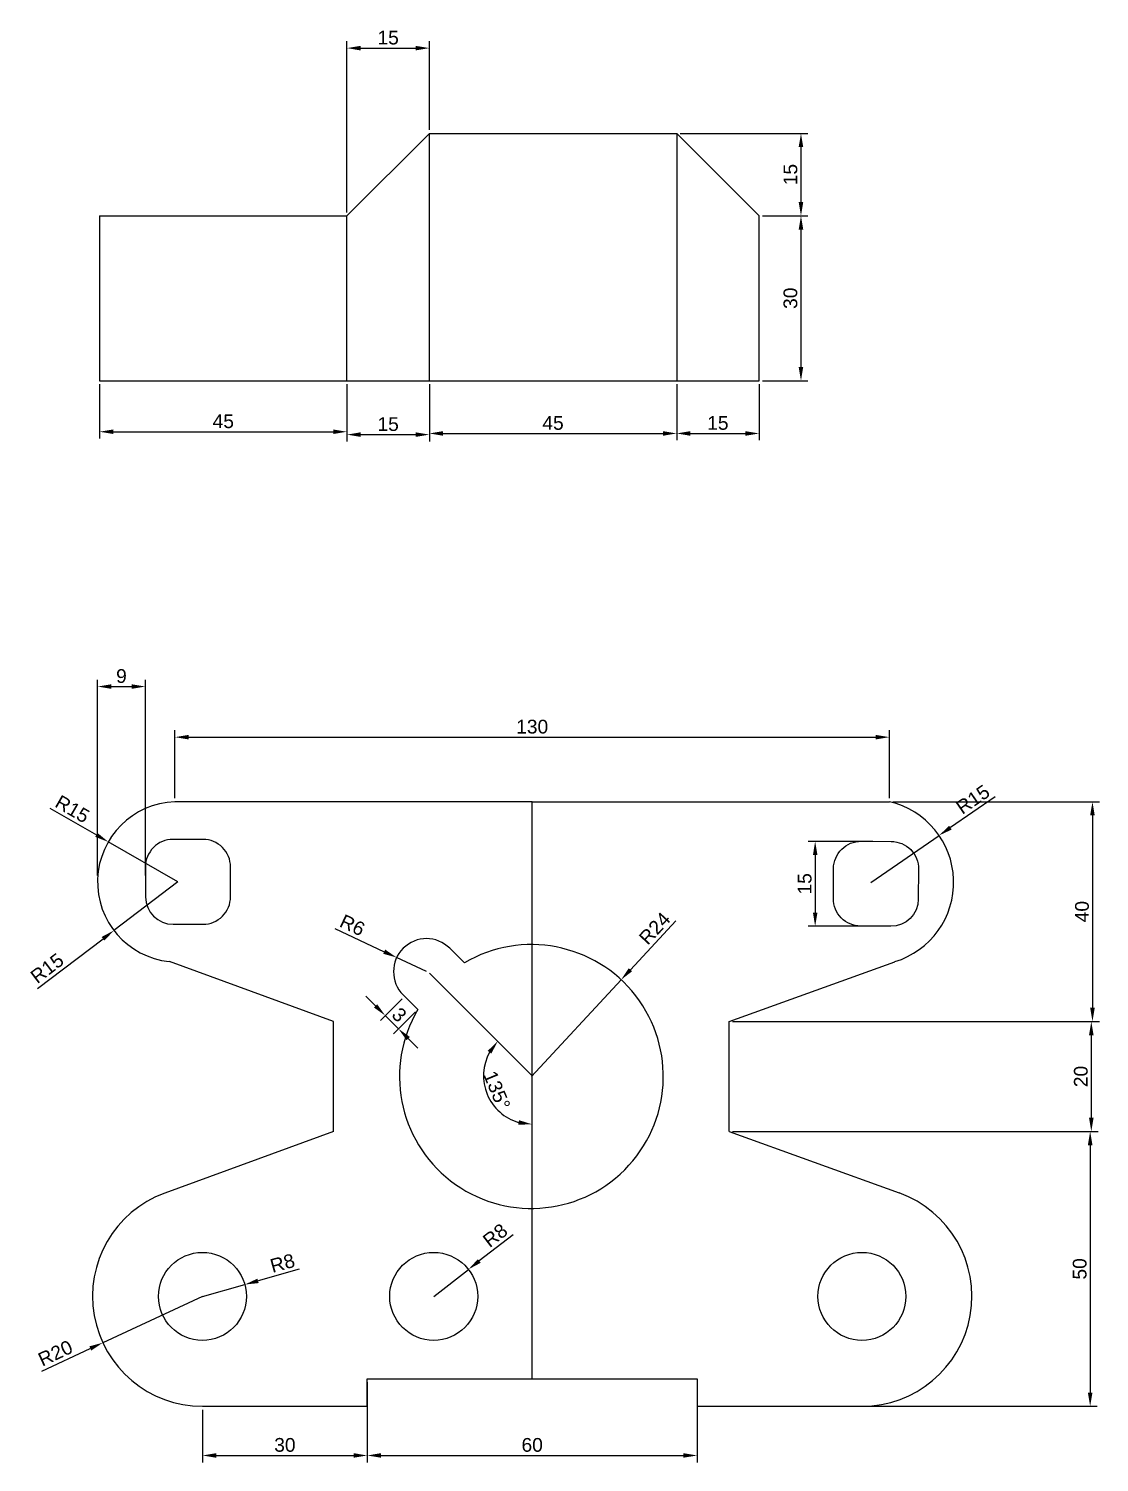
# Model space of a CAD drawing. Header units: millimetres. Extents: x 2986 to 4728, y 1033 to 1995.
# Drawn here: x 3175.5 to 3370.4, y 1689.8 to 1950.6 of the extents above; entities that cross this region are included whole.
import ezdxf

# ---------------------------------------------------------------- set-up
doc = ezdxf.new("R2010")
doc.units = ezdxf.units.MM
doc.styles.get("Standard").update_dxf_attribs({"font": 'arial.ttf'})
doc.dimstyles.new('ISO-25', dxfattribs={"dimtxt": 2.5, "dimasz": 2.5, "dimexe": 1.25, "dimexo": 0.625, "dimtad": 1, "dimdec": 0, "dimtxsty": 'Standard', "dimcen": 2.5, "dimadec": 0, "dimazin": 0, "dimtfac": 1, "dimtdec": 0, "dimtmove": 0, "dimatfit": 3, "dimfxl": 1, "dimarcsym": 0})

# ---------------------------------------------------------------- blocks, each defined once
blk = doc.blocks.new('*D17')
at = {"color": 0, "lineweight": -2, "transparency": 16777216}
for p, q in [((3238.67, 1772.83), (3236.9, 1774.6)), ((3243.51, 1774.14), (3239.55, 1770.18)), ((3245.92, 1771.73), (3241.96, 1767.77)), ((3242.84, 1768.66), (3240.43, 1771.07)), ((3244.61, 1766.89), (3246.38, 1765.12))]:
    blk.add_line(p, q, dxfattribs=at)
at = {"color": 0, "transparency": 16777216}
for points in [[(3238.96, 1773.13), (3238.37, 1772.54), (3240.43, 1771.07)], [(3244.91, 1767.18), (3244.32, 1766.59), (3242.84, 1768.66)]]:
    blk.add_solid(points, dxfattribs=at)
at = {"layer": 'Defpoints', "color": 0, "transparency": 16777216}
for p in [(3243.95, 1774.58), (3246.36, 1772.17), (3240.43, 1771.07)]:
    blk.add_point(p, dxfattribs=at)
at = {"color": 0, "transparency": 16777216, "insert": (3242.98, 1771.21), "char_height": 2.5, "attachment_point": 5, "rotation": 315}
blk.add_mtext('3', dxfattribs=at)
blk = doc.blocks.new('*D28')
at = {"color": 0, "lineweight": -2, "transparency": 16777216}
for p, q in [((3233.46, 1917.2), (3233.46, 1948.34)), ((3235.96, 1947.09), (3245.96, 1947.09)), ((3248.46, 1932.2), (3248.46, 1948.34))]:
    blk.add_line(p, q, dxfattribs=at)
at = {"color": 0, "transparency": 16777216}
for points in [[(3235.96, 1947.5), (3235.96, 1946.67), (3233.46, 1947.09)], [(3245.96, 1947.5), (3245.96, 1946.67), (3248.46, 1947.09)]]:
    blk.add_solid(points, dxfattribs=at)
at = {"layer": 'Defpoints', "color": 0, "transparency": 16777216}
for p in [(3248.46, 1947.09), (3248.46, 1931.58), (3233.46, 1916.58)]:
    blk.add_point(p, dxfattribs=at)
at = {"color": 0, "transparency": 16777216, "insert": (3240.96, 1948.99), "char_height": 2.5, "attachment_point": 5}
blk.add_mtext('15', dxfattribs=at)
blk = doc.blocks.new('*D29')
at = {"color": 0, "lineweight": -2, "transparency": 16777216}
for p, q in [((3188.46, 1885.95), (3188.46, 1876.04)), ((3233.46, 1885.95), (3233.46, 1876.04)), ((3190.96, 1877.29), (3230.96, 1877.29))]:
    blk.add_line(p, q, dxfattribs=at)
at = {"color": 0, "transparency": 16777216}
for points in [[(3190.96, 1877.71), (3190.96, 1876.88), (3188.46, 1877.29)], [(3230.96, 1877.71), (3230.96, 1876.88), (3233.46, 1877.29)]]:
    blk.add_solid(points, dxfattribs=at)
at = {"layer": 'Defpoints', "color": 0, "transparency": 16777216}
for p in [(3188.46, 1886.58), (3233.46, 1886.58), (3233.46, 1877.29)]:
    blk.add_point(p, dxfattribs=at)
at = {"color": 0, "transparency": 16777216, "insert": (3210.96, 1879.19), "char_height": 2.5, "attachment_point": 5}
blk.add_mtext('45', dxfattribs=at)
blk = doc.blocks.new('*D30')
at = {"color": 0, "lineweight": -2, "transparency": 16777216}
for p, q in [((3233.46, 1885.95), (3233.46, 1875.52)), ((3248.46, 1885.95), (3248.46, 1875.52)), ((3235.96, 1876.77), (3245.96, 1876.77))]:
    blk.add_line(p, q, dxfattribs=at)
at = {"color": 0, "transparency": 16777216}
for points in [[(3235.96, 1877.19), (3235.96, 1876.36), (3233.46, 1876.77)], [(3245.96, 1877.19), (3245.96, 1876.36), (3248.46, 1876.77)]]:
    blk.add_solid(points, dxfattribs=at)
at = {"layer": 'Defpoints', "color": 0, "transparency": 16777216}
for p in [(3233.46, 1886.58), (3248.46, 1886.58), (3248.46, 1876.77)]:
    blk.add_point(p, dxfattribs=at)
at = {"color": 0, "transparency": 16777216, "insert": (3240.96, 1878.67), "char_height": 2.5, "attachment_point": 5}
blk.add_mtext('15', dxfattribs=at)
blk = doc.blocks.new('*D31')
at = {"color": 0, "lineweight": -2, "transparency": 16777216}
for p, q in [((3248.46, 1885.95), (3248.46, 1875.73)), ((3293.46, 1885.95), (3293.46, 1875.73)), ((3250.96, 1876.98), (3290.96, 1876.98))]:
    blk.add_line(p, q, dxfattribs=at)
at = {"color": 0, "transparency": 16777216}
for points in [[(3250.96, 1877.4), (3250.96, 1876.56), (3248.46, 1876.98)], [(3290.96, 1877.4), (3290.96, 1876.56), (3293.46, 1876.98)]]:
    blk.add_solid(points, dxfattribs=at)
at = {"layer": 'Defpoints', "color": 0, "transparency": 16777216}
for p in [(3248.46, 1886.58), (3293.46, 1886.58), (3293.46, 1876.98)]:
    blk.add_point(p, dxfattribs=at)
at = {"color": 0, "transparency": 16777216, "insert": (3270.96, 1878.88), "char_height": 2.5, "attachment_point": 5}
blk.add_mtext('45', dxfattribs=at)
blk = doc.blocks.new('*D32')
at = {"color": 0, "lineweight": -2, "transparency": 16777216}
for p, q in [((3293.46, 1885.95), (3293.46, 1875.73)), ((3308.46, 1885.95), (3308.46, 1875.73)), ((3295.96, 1876.98), (3305.96, 1876.98))]:
    blk.add_line(p, q, dxfattribs=at)
at = {"color": 0, "transparency": 16777216}
for points in [[(3295.96, 1877.4), (3295.96, 1876.56), (3293.46, 1876.98)], [(3305.96, 1877.4), (3305.96, 1876.56), (3308.46, 1876.98)]]:
    blk.add_solid(points, dxfattribs=at)
at = {"layer": 'Defpoints', "color": 0, "transparency": 16777216}
for p in [(3293.46, 1886.58), (3308.46, 1886.58), (3308.46, 1876.98)]:
    blk.add_point(p, dxfattribs=at)
at = {"color": 0, "transparency": 16777216, "insert": (3300.96, 1878.88), "char_height": 2.5, "attachment_point": 5}
blk.add_mtext('15', dxfattribs=at)
blk = doc.blocks.new('*D33')
at = {"color": 0, "lineweight": -2, "transparency": 16777216}
for p, q in [((3309.09, 1916.58), (3317.33, 1916.58)), ((3316.08, 1914.08), (3316.08, 1889.08)), ((3309.09, 1886.58), (3317.33, 1886.58))]:
    blk.add_line(p, q, dxfattribs=at)
at = {"color": 0, "transparency": 16777216}
for points in [[(3315.66, 1914.08), (3316.49, 1914.08), (3316.08, 1916.58)], [(3315.66, 1889.08), (3316.49, 1889.08), (3316.08, 1886.58)]]:
    blk.add_solid(points, dxfattribs=at)
at = {"layer": 'Defpoints', "color": 0, "transparency": 16777216}
for p in [(3308.46, 1916.58), (3308.46, 1886.58), (3316.08, 1886.58)]:
    blk.add_point(p, dxfattribs=at)
at = {"color": 0, "transparency": 16777216, "insert": (3314.17, 1901.58), "char_height": 2.5, "attachment_point": 5, "rotation": 90}
blk.add_mtext('30', dxfattribs=at)
blk = doc.blocks.new('*D34')
at = {"color": 0, "lineweight": -2, "transparency": 16777216}
for p, q in [((3294.09, 1931.58), (3317.33, 1931.58)), ((3316.08, 1929.08), (3316.08, 1919.08)), ((3309.09, 1916.58), (3317.33, 1916.58))]:
    blk.add_line(p, q, dxfattribs=at)
at = {"color": 0, "transparency": 16777216}
for points in [[(3315.66, 1929.08), (3316.49, 1929.08), (3316.08, 1931.58)], [(3315.66, 1919.08), (3316.49, 1919.08), (3316.08, 1916.58)]]:
    blk.add_solid(points, dxfattribs=at)
at = {"layer": 'Defpoints', "color": 0, "transparency": 16777216}
for p in [(3293.46, 1931.58), (3308.46, 1916.58), (3316.08, 1916.58)]:
    blk.add_point(p, dxfattribs=at)
at = {"color": 0, "transparency": 16777216, "insert": (3314.17, 1924.08), "char_height": 2.5, "attachment_point": 5, "rotation": 90}
blk.add_mtext('15', dxfattribs=at)
blk = doc.blocks.new('*D96')
at = {"color": 0, "lineweight": -2, "transparency": 16777216}
for p, q in [((3179.43, 1808.8), (3187.87, 1803.93)), ((3202.67, 1795.4), (3190.03, 1802.68))]:
    blk.add_line(p, q, dxfattribs=at)
at = {"color": 0, "transparency": 16777216}
blk.add_solid([(3188.08, 1804.29), (3187.66, 1803.57), (3190.03, 1802.68)], dxfattribs=at)
at = {"layer": 'Defpoints', "color": 0, "transparency": 16777216}
for p in [(3190.03, 1802.68), (3202.67, 1795.4)]:
    blk.add_point(p, dxfattribs=at)
at = {"color": 0, "transparency": 16777216, "insert": (3183.51, 1808.64), "char_height": 2.5, "attachment_point": 5, "rotation": 330.0425}
blk.add_mtext('R15', dxfattribs=at)
blk = doc.blocks.new('*D97')
at = {"color": 0, "lineweight": -2, "transparency": 16777216}
for p, q in [((3351.43, 1810.88), (3343.27, 1805.26)), ((3328.8, 1795.3), (3341.21, 1803.84))]:
    blk.add_line(p, q, dxfattribs=at)
at = {"color": 0, "transparency": 16777216}
blk.add_solid([(3343.03, 1805.6), (3343.51, 1804.92), (3341.21, 1803.84)], dxfattribs=at)
at = {"layer": 'Defpoints', "color": 0, "transparency": 16777216}
for p in [(3341.21, 1803.84), (3328.8, 1795.3)]:
    blk.add_point(p, dxfattribs=at)
at = {"color": 0, "transparency": 16777216, "insert": (3347.37, 1810.39), "char_height": 2.5, "attachment_point": 5, "rotation": 34.5549}
blk.add_mtext('R15', dxfattribs=at)
blk = doc.blocks.new('*D98')
at = {"color": 0, "lineweight": -2, "transparency": 16777216}
for p, q in [((3202.17, 1810.61), (3202.17, 1822.97)), ((3204.67, 1821.72), (3329.67, 1821.72)), ((3332.17, 1810.61), (3332.17, 1822.97))]:
    blk.add_line(p, q, dxfattribs=at)
at = {"color": 0, "transparency": 16777216}
for points in [[(3204.67, 1822.14), (3204.67, 1821.31), (3202.17, 1821.72)], [(3329.67, 1822.14), (3329.67, 1821.31), (3332.17, 1821.72)]]:
    blk.add_solid(points, dxfattribs=at)
at = {"layer": 'Defpoints', "color": 0, "transparency": 16777216}
for p in [(3332.17, 1821.72), (3202.17, 1809.98), (3332.17, 1809.98)]:
    blk.add_point(p, dxfattribs=at)
at = {"color": 0, "transparency": 16777216, "insert": (3267.17, 1823.62), "char_height": 2.5, "attachment_point": 5}
blk.add_mtext('130', dxfattribs=at)
blk = doc.blocks.new('*D99')
at = {"color": 0, "lineweight": -2, "transparency": 16777216}
for p, q in [((3188.09, 1796.54), (3188.09, 1832.18)), ((3196.78, 1796.54), (3196.78, 1832.18)), ((3190.59, 1830.93), (3194.28, 1830.93))]:
    blk.add_line(p, q, dxfattribs=at)
at = {"color": 0, "transparency": 16777216}
for points in [[(3190.59, 1831.35), (3190.59, 1830.52), (3188.09, 1830.93)], [(3194.28, 1831.35), (3194.28, 1830.52), (3196.78, 1830.93)]]:
    blk.add_solid(points, dxfattribs=at)
at = {"layer": 'Defpoints', "color": 0, "transparency": 16777216}
for p in [(3196.78, 1830.93), (3188.09, 1795.91), (3196.78, 1795.91)]:
    blk.add_point(p, dxfattribs=at)
at = {"color": 0, "transparency": 16777216, "insert": (3192.43, 1832.83), "char_height": 2.5, "attachment_point": 5}
blk.add_mtext('9', dxfattribs=at)
blk = doc.blocks.new('*D100')
at = {"color": 0, "lineweight": -2, "transparency": 16777216}
for p, q in [((3231.26, 1786.92), (3240.25, 1782.69)), ((3247.94, 1779.07), (3242.51, 1781.63))]:
    blk.add_line(p, q, dxfattribs=at)
at = {"color": 0, "transparency": 16777216}
blk.add_solid([(3240.43, 1783.07), (3240.07, 1782.31), (3242.51, 1781.63)], dxfattribs=at)
at = {"layer": 'Defpoints', "color": 0, "transparency": 16777216}
for p in [(3242.51, 1781.63), (3247.94, 1779.07)]:
    blk.add_point(p, dxfattribs=at)
at = {"color": 0, "transparency": 16777216, "insert": (3234.46, 1787.51), "char_height": 2.5, "attachment_point": 5, "rotation": 334.8131}
blk.add_mtext('R6', dxfattribs=at)
blk = doc.blocks.new('*D101')
at = {"color": 0, "lineweight": -2, "transparency": 16777216}
for p, q in [((3293.29, 1788.31), (3285.05, 1779.42)), ((3267.03, 1759.98), (3283.35, 1777.58))]:
    blk.add_line(p, q, dxfattribs=at)
at = {"color": 0, "transparency": 16777216}
blk.add_solid([(3284.74, 1779.7), (3285.35, 1779.13), (3283.35, 1777.58)], dxfattribs=at)
at = {"layer": 'Defpoints', "color": 0, "transparency": 16777216}
for p in [(3283.35, 1777.58), (3267.03, 1759.98)]:
    blk.add_point(p, dxfattribs=at)
at = {"color": 0, "transparency": 16777216, "insert": (3289.46, 1786.94), "char_height": 2.5, "attachment_point": 5, "rotation": 47.1747}
blk.add_mtext('R24', dxfattribs=at)
blk = doc.blocks.new('*D102')
at = {"color": 0, "lineweight": -2, "transparency": 16777216}
blk.add_arc((3267.17, 1760.13), 8.86, 151.2256, 253.7744, dxfattribs=at)
at = {"color": 0, "transparency": 16777216}
for points in [[(3259.08, 1764.65), (3259.74, 1764.15), (3260.91, 1766.4)], [(3264.76, 1752.04), (3264.64, 1751.22), (3267.17, 1751.28)]]:
    blk.add_solid(points, dxfattribs=at)
at = {"layer": 'Defpoints', "color": 0, "transparency": 16777216}
for p in [(3267.17, 1809.98), (3248.5, 1778.81), (3258.32, 1760.13), (3267.17, 1760.13), (3267.17, 1704.98)]:
    blk.add_point(p, dxfattribs=at)
at = {"color": 0, "transparency": 16777216, "insert": (3260.75, 1757.47), "char_height": 2.5, "attachment_point": 5, "rotation": 292.5}
blk.add_mtext('135°', dxfattribs=at)
blk = doc.blocks.new('*D103')
at = {"color": 0, "lineweight": -2, "transparency": 16777216}
for p, q in [((3202.67, 1795.4), (3191.07, 1786.56)), ((3177.18, 1775.98), (3189.08, 1785.04))]:
    blk.add_line(p, q, dxfattribs=at)
at = {"color": 0, "transparency": 16777216}
blk.add_solid([(3188.83, 1785.37), (3189.33, 1784.71), (3191.07, 1786.56)], dxfattribs=at)
at = {"layer": 'Defpoints', "color": 0, "transparency": 16777216}
for p in [(3202.67, 1795.4), (3191.07, 1786.56)]:
    blk.add_point(p, dxfattribs=at)
at = {"color": 0, "transparency": 16777216, "insert": (3178.91, 1779.68), "char_height": 2.5, "attachment_point": 5, "rotation": 37.3068}
blk.add_mtext('R15', dxfattribs=at)
blk = doc.blocks.new('*D104')
at = {"color": 0, "lineweight": -2, "transparency": 16777216}
for p, q in [((3332.8, 1809.98), (3370.37, 1809.98)), ((3369.12, 1807.48), (3369.12, 1772.48)), ((3303.64, 1769.98), (3370.37, 1769.98))]:
    blk.add_line(p, q, dxfattribs=at)
at = {"color": 0, "transparency": 16777216}
for points in [[(3368.7, 1807.48), (3369.53, 1807.48), (3369.12, 1809.98)], [(3368.7, 1772.48), (3369.53, 1772.48), (3369.12, 1769.98)]]:
    blk.add_solid(points, dxfattribs=at)
at = {"layer": 'Defpoints', "color": 0, "transparency": 16777216}
for p in [(3332.17, 1809.98), (3303.02, 1769.98), (3369.12, 1769.98)]:
    blk.add_point(p, dxfattribs=at)
at = {"color": 0, "transparency": 16777216, "insert": (3367.22, 1789.98), "char_height": 2.5, "attachment_point": 5, "rotation": 90}
blk.add_mtext('40', dxfattribs=at)
blk = doc.blocks.new('*D105')
at = {"color": 0, "lineweight": -2, "transparency": 16777216}
for p, q in [((3303.64, 1769.98), (3370.16, 1769.98)), ((3368.91, 1767.48), (3368.91, 1752.48)), ((3303.64, 1749.98), (3370.16, 1749.98))]:
    blk.add_line(p, q, dxfattribs=at)
at = {"color": 0, "transparency": 16777216}
for points in [[(3368.49, 1767.48), (3369.33, 1767.48), (3368.91, 1769.98)], [(3368.49, 1752.48), (3369.33, 1752.48), (3368.91, 1749.98)]]:
    blk.add_solid(points, dxfattribs=at)
at = {"layer": 'Defpoints', "color": 0, "transparency": 16777216}
for p in [(3303.02, 1769.98), (3303.02, 1749.98), (3368.91, 1749.98)]:
    blk.add_point(p, dxfattribs=at)
at = {"color": 0, "transparency": 16777216, "insert": (3367.01, 1759.98), "char_height": 2.5, "attachment_point": 5, "rotation": 90}
blk.add_mtext('20', dxfattribs=at)
blk = doc.blocks.new('*D106')
at = {"color": 0, "lineweight": -2, "transparency": 16777216}
for p, q in [((3303.64, 1749.98), (3369.95, 1749.98)), ((3368.7, 1747.48), (3368.7, 1702.48)), ((3303.64, 1699.98), (3369.95, 1699.98))]:
    blk.add_line(p, q, dxfattribs=at)
at = {"color": 0, "transparency": 16777216}
for points in [[(3368.28, 1747.48), (3369.12, 1747.48), (3368.7, 1749.98)], [(3368.28, 1702.48), (3369.12, 1702.48), (3368.7, 1699.98)]]:
    blk.add_solid(points, dxfattribs=at)
at = {"layer": 'Defpoints', "color": 0, "transparency": 16777216}
for p in [(3303.02, 1749.98), (3303.02, 1699.98), (3368.7, 1699.98)]:
    blk.add_point(p, dxfattribs=at)
at = {"color": 0, "transparency": 16777216, "insert": (3366.8, 1724.98), "char_height": 2.5, "attachment_point": 5, "rotation": 90}
blk.add_mtext('50', dxfattribs=at)
blk = doc.blocks.new('*D107')
at = {"color": 0, "lineweight": -2, "transparency": 16777216}
for p, q in [((3263.7, 1731.19), (3257.55, 1726.42)), ((3249.25, 1719.98), (3255.57, 1724.89))]:
    blk.add_line(p, q, dxfattribs=at)
at = {"color": 0, "transparency": 16777216}
blk.add_solid([(3257.29, 1726.75), (3257.8, 1726.09), (3255.57, 1724.89)], dxfattribs=at)
at = {"layer": 'Defpoints', "color": 0, "transparency": 16777216}
for p in [(3255.57, 1724.89), (3249.25, 1719.98)]:
    blk.add_point(p, dxfattribs=at)
at = {"color": 0, "transparency": 16777216, "insert": (3260.44, 1731.07), "char_height": 2.5, "attachment_point": 5, "rotation": 37.8217}
blk.add_mtext('R8', dxfattribs=at)
blk = doc.blocks.new('*D108')
at = {"color": 0, "lineweight": -2, "transparency": 16777216}
for p, q in [((3224.79, 1724.9), (3217.29, 1722.8)), ((3207.17, 1719.98), (3214.88, 1722.13))]:
    blk.add_line(p, q, dxfattribs=at)
at = {"color": 0, "transparency": 16777216}
blk.add_solid([(3217.17, 1723.2), (3217.4, 1722.4), (3214.88, 1722.13)], dxfattribs=at)
at = {"layer": 'Defpoints', "color": 0, "transparency": 16777216}
for p in [(3214.88, 1722.13), (3207.17, 1719.98)]:
    blk.add_point(p, dxfattribs=at)
at = {"color": 0, "transparency": 16777216, "insert": (3221.73, 1726.02), "char_height": 2.5, "attachment_point": 5, "rotation": 15.5969}
blk.add_mtext('R8', dxfattribs=at)
blk = doc.blocks.new('*D109')
at = {"color": 0, "lineweight": -2, "transparency": 16777216}
for p, q in [((3207.17, 1719.98), (3189.04, 1711.55)), ((3177.94, 1706.4), (3186.77, 1710.5))]:
    blk.add_line(p, q, dxfattribs=at)
at = {"color": 0, "transparency": 16777216}
blk.add_solid([(3186.59, 1710.88), (3186.94, 1710.12), (3189.04, 1711.55)], dxfattribs=at)
at = {"layer": 'Defpoints', "color": 0, "transparency": 16777216}
for p in [(3207.17, 1719.98), (3189.04, 1711.55)]:
    blk.add_point(p, dxfattribs=at)
at = {"color": 0, "transparency": 16777216, "insert": (3180.41, 1709.64), "char_height": 2.5, "attachment_point": 5, "rotation": 24.9248}
blk.add_mtext('R20', dxfattribs=at)
blk = doc.blocks.new('*D110')
at = {"color": 0, "lineweight": -2, "transparency": 16777216}
for p, q in [((3329.14, 1802.76), (3317.41, 1802.76)), ((3318.66, 1800.26), (3318.66, 1789.82)), ((3329.05, 1787.32), (3317.41, 1787.32))]:
    blk.add_line(p, q, dxfattribs=at)
at = {"color": 0, "transparency": 16777216}
for points in [[(3318.25, 1800.26), (3319.08, 1800.26), (3318.66, 1802.76)], [(3318.25, 1789.82), (3319.08, 1789.82), (3318.66, 1787.32)]]:
    blk.add_solid(points, dxfattribs=at)
at = {"layer": 'Defpoints', "color": 0, "transparency": 16777216}
for p in [(3329.77, 1802.76), (3318.66, 1787.32), (3329.67, 1787.32)]:
    blk.add_point(p, dxfattribs=at)
at = {"color": 0, "transparency": 16777216, "insert": (3316.76, 1795.04), "char_height": 2.5, "attachment_point": 5, "rotation": 90}
blk.add_mtext('15', dxfattribs=at)
blk = doc.blocks.new('*D111')
at = {"color": 0, "lineweight": -2, "transparency": 16777216}
for p, q in [((3207.17, 1699.36), (3207.17, 1689.78)), ((3237.17, 1699.36), (3237.17, 1689.78)), ((3209.67, 1691.03), (3234.67, 1691.03))]:
    blk.add_line(p, q, dxfattribs=at)
at = {"color": 0, "transparency": 16777216}
for points in [[(3209.67, 1691.45), (3209.67, 1690.62), (3207.17, 1691.03)], [(3234.67, 1691.45), (3234.67, 1690.62), (3237.17, 1691.03)]]:
    blk.add_solid(points, dxfattribs=at)
at = {"layer": 'Defpoints', "color": 0, "transparency": 16777216}
for p in [(3207.17, 1699.98), (3237.17, 1699.98), (3237.17, 1691.03)]:
    blk.add_point(p, dxfattribs=at)
at = {"color": 0, "transparency": 16777216, "insert": (3222.17, 1692.94), "char_height": 2.5, "attachment_point": 5}
blk.add_mtext('30', dxfattribs=at)
blk = doc.blocks.new('*D112')
at = {"color": 0, "lineweight": -2, "transparency": 16777216}
for p, q in [((3237.17, 1704.36), (3237.17, 1689.78)), ((3297.17, 1704.36), (3297.17, 1689.78)), ((3239.67, 1691.03), (3294.67, 1691.03))]:
    blk.add_line(p, q, dxfattribs=at)
at = {"color": 0, "transparency": 16777216}
for points in [[(3239.67, 1691.45), (3239.67, 1690.62), (3237.17, 1691.03)], [(3294.67, 1691.45), (3294.67, 1690.62), (3297.17, 1691.03)]]:
    blk.add_solid(points, dxfattribs=at)
at = {"layer": 'Defpoints', "color": 0, "transparency": 16777216}
for p in [(3237.17, 1704.98), (3297.17, 1704.98), (3297.17, 1691.03)]:
    blk.add_point(p, dxfattribs=at)
at = {"color": 0, "transparency": 16777216, "insert": (3267.17, 1692.94), "char_height": 2.5, "attachment_point": 5}
blk.add_mtext('60', dxfattribs=at)

msp = doc.modelspace()

# ---------------------------------------------------------------- linework, layer by layer
for p, q in [((3248.46, 1931.58), (3233.46, 1916.58)), ((3248.46, 1886.58), (3248.46, 1931.58)), ((3248.46, 1931.58), (3293.46, 1931.58)), ((3293.46, 1931.58), (3293.46, 1886.58)), ((3308.46, 1916.58), (3293.46, 1931.58)), ((3188.46, 1916.58), (3188.46, 1886.58)), ((3188.46, 1916.58), (3233.46, 1916.58)), ((3233.46, 1886.58), (3233.46, 1916.58)), ((3308.46, 1886.58), (3308.46, 1916.58)), ((3188.46, 1886.58), (3233.46, 1886.58)), ((3233.46, 1886.58), (3248.46, 1886.58)), ((3248.46, 1886.58), (3293.46, 1886.58)), ((3293.46, 1886.58), (3308.46, 1886.58)), ((3267.17, 1809.98), (3202.17, 1809.98)), ((3267.17, 1704.98), (3267.17, 1809.98)), ((3267.17, 1809.98), (3332.17, 1809.98)), ((3254.84, 1780.65), (3252.18, 1783.31)), ((3231.03, 1769.98), (3201.15, 1780.89)), ((3303.02, 1769.98), (3333.15, 1780.87)), ((3267.17, 1760.13), (3248.5, 1778.81)), ((3246.36, 1772.17), (3243.7, 1774.83)), ((3231.03, 1749.98), (3231.03, 1769.98)), ((3303.02, 1749.98), (3303.02, 1769.98)), ((3231.03, 1749.98), (3200.32, 1738.77)), ((3303.02, 1749.98), (3333.97, 1738.79)), ((3237.17, 1699.98), (3237.17, 1704.98)), ((3237.17, 1704.98), (3297.17, 1704.98)), ((3297.17, 1704.98), (3297.17, 1699.98)), ((3207.17, 1699.98), (3237.17, 1699.98)), ((3297.17, 1699.98), (3327.17, 1699.98))]:
    msp.add_line(p, q)
for points in [[(3196.8, 1798.1), (3196.82, 1792.66, 0.413018), (3201.82, 1787.68), (3207.28, 1787.68, 0.414214), (3212.28, 1792.68), (3212.28, 1798.12, 0.414214), (3207.28, 1803.12), (3201.8, 1803.12, 0.41541)], [(3337.48, 1797.7), (3337.43, 1792.26, -0.413018), (3332.4, 1787.31), (3326.94, 1787.34, -0.414214), (3321.97, 1792.37), (3322, 1797.81, -0.414214), (3327.03, 1802.78), (3332.51, 1802.75, -0.41541)]]:
    msp.add_lwpolyline(points, format="xyb", close=True)
for centre in [(3207.17, 1719.98), (3249.25, 1719.98), (3327.17, 1719.98)]:
    msp.add_circle(centre, 8)
for centre, radius, start, end in [((3202.67, 1795.4), 14.59, 91.964, 263.9896), ((3328.8, 1795.3), 15.06, 286.7677, 77.074), ((3247.94, 1779.07), 6, 45, 225), ((3267.03, 1759.98), 24, 149.4775, 120.5225), ((3207.17, 1719.98), 20, 110.054, 270), ((3327.17, 1719.98), 20, 270, 70.1229)]:
    msp.add_arc(centre, radius, start, end)

# ---------------------------------------------------------------- dimensions: what is measured, and where the dimension line sits
for base, p1, p2, picture, middle in [((3248.46, 1947.09), (3233.46, 1916.58), (3248.46, 1931.58), '*D28', (3240.96, 1948.99)), ((3233.46, 1877.29), (3188.46, 1886.58), (3233.46, 1886.58), '*D29', (3210.96, 1879.19)), ((3248.46, 1876.77), (3233.46, 1886.58), (3248.46, 1886.58), '*D30', (3240.96, 1878.67)), ((3293.46, 1876.98), (3248.46, 1886.58), (3293.46, 1886.58), '*D31', (3270.96, 1878.88)), ((3308.46, 1876.98), (3293.46, 1886.58), (3308.46, 1886.58), '*D32', (3300.96, 1878.88)), ((3196.78, 1830.93), (3188.09, 1795.91), (3196.78, 1795.91), '*D99', (3192.43, 1832.83)), ((3332.17, 1821.72), (3202.17, 1809.98), (3332.17, 1809.98), '*D98', (3267.17, 1823.62)), ((3297.17, 1691.03), (3237.17, 1704.98), (3297.17, 1704.98), '*D112', (3267.17, 1692.94)), ((3237.17, 1691.03), (3207.17, 1699.98), (3237.17, 1699.98), '*D111', (3222.17, 1692.94))]:
    dim = msp.add_linear_dim(base=base, p1=p1, p2=p2, dimstyle='ISO-25')
    dim.commit()
    dim.dimension.update_dxf_attribs({"geometry": picture, "text_midpoint": middle})
for base, p1, p2, picture, middle in [((3316.08, 1916.58), (3293.46, 1931.58), (3308.46, 1916.58), '*D34', (3314.17, 1924.08)), ((3316.08, 1886.58), (3308.46, 1916.58), (3308.46, 1886.58), '*D33', (3314.17, 1901.58)), ((3369.12, 1769.98), (3332.17, 1809.98), (3303.02, 1769.98), '*D104', (3367.22, 1789.98)), ((3318.66, 1787.32), (3329.77, 1802.76), (3329.67, 1787.32), '*D110', (3316.76, 1795.04)), ((3368.91, 1749.98), (3303.02, 1769.98), (3303.02, 1749.98), '*D105', (3367.01, 1759.98)), ((3368.7, 1699.98), (3303.02, 1749.98), (3303.02, 1699.98), '*D106', (3366.8, 1724.98))]:
    dim = msp.add_linear_dim(base=base, p1=p1, p2=p2, angle=90, dimstyle='ISO-25')
    dim.commit()
    dim.dimension.update_dxf_attribs({"geometry": picture, "text_midpoint": middle})
for center, mpoint, picture, middle in [((3328.8, 1795.3), (3341.21, 1803.84), '*D97', (3348.45, 1808.83)), ((3202.67, 1795.4), (3191.07, 1786.56), '*D103', (3180.06, 1778.17)), ((3247.94, 1779.07), (3242.51, 1781.63), '*D100', (3233.65, 1785.79)), ((3267.03, 1759.98), (3283.35, 1777.58), '*D101', (3290.84, 1785.66)), ((3207.17, 1719.98), (3189.04, 1711.55), '*D109', (3181.21, 1707.92))]:
    dim = msp.add_radius_dim(center=center, mpoint=mpoint, dimstyle='ISO-25')
    dim.commit()
    dim.dimension.update_dxf_attribs({"geometry": picture, "text_midpoint": middle, "dimtype": 164})
for center, mpoint, picture, middle in [((3202.67, 1795.4), (3190.03, 1802.68), '*D96', (3183.51, 1808.64)), ((3249.25, 1719.98), (3255.57, 1724.89), '*D107', (3260.44, 1731.07)), ((3207.17, 1719.98), (3214.88, 1722.13), '*D108', (3221.73, 1726.02))]:
    dim = msp.add_radius_dim(center=center, mpoint=mpoint, dimstyle='ISO-25')
    dim.commit()
    dim.dimension.update_dxf_attribs({"geometry": picture, "text_midpoint": middle})
dim = msp.add_angular_dim_2l(base=(3258.32, 1760.13), line1=((3267.17, 1704.98), (3267.17, 1809.98)), line2=((3267.17, 1760.13), (3248.5, 1778.81)), dimstyle='ISO-25')
dim.commit()
dim.dimension.update_dxf_attribs({"geometry": '*D102', "text_midpoint": (3260.75, 1757.47)})
dim = msp.add_aligned_dim(p1=(3246.36, 1772.17), p2=(3243.95, 1774.58), distance=4.97, dimstyle='ISO-25')
dim.commit()
dim.dimension.update_dxf_attribs({"geometry": '*D17', "text_midpoint": (3242.98, 1771.21)})

doc.saveas('drawing.dxf')
